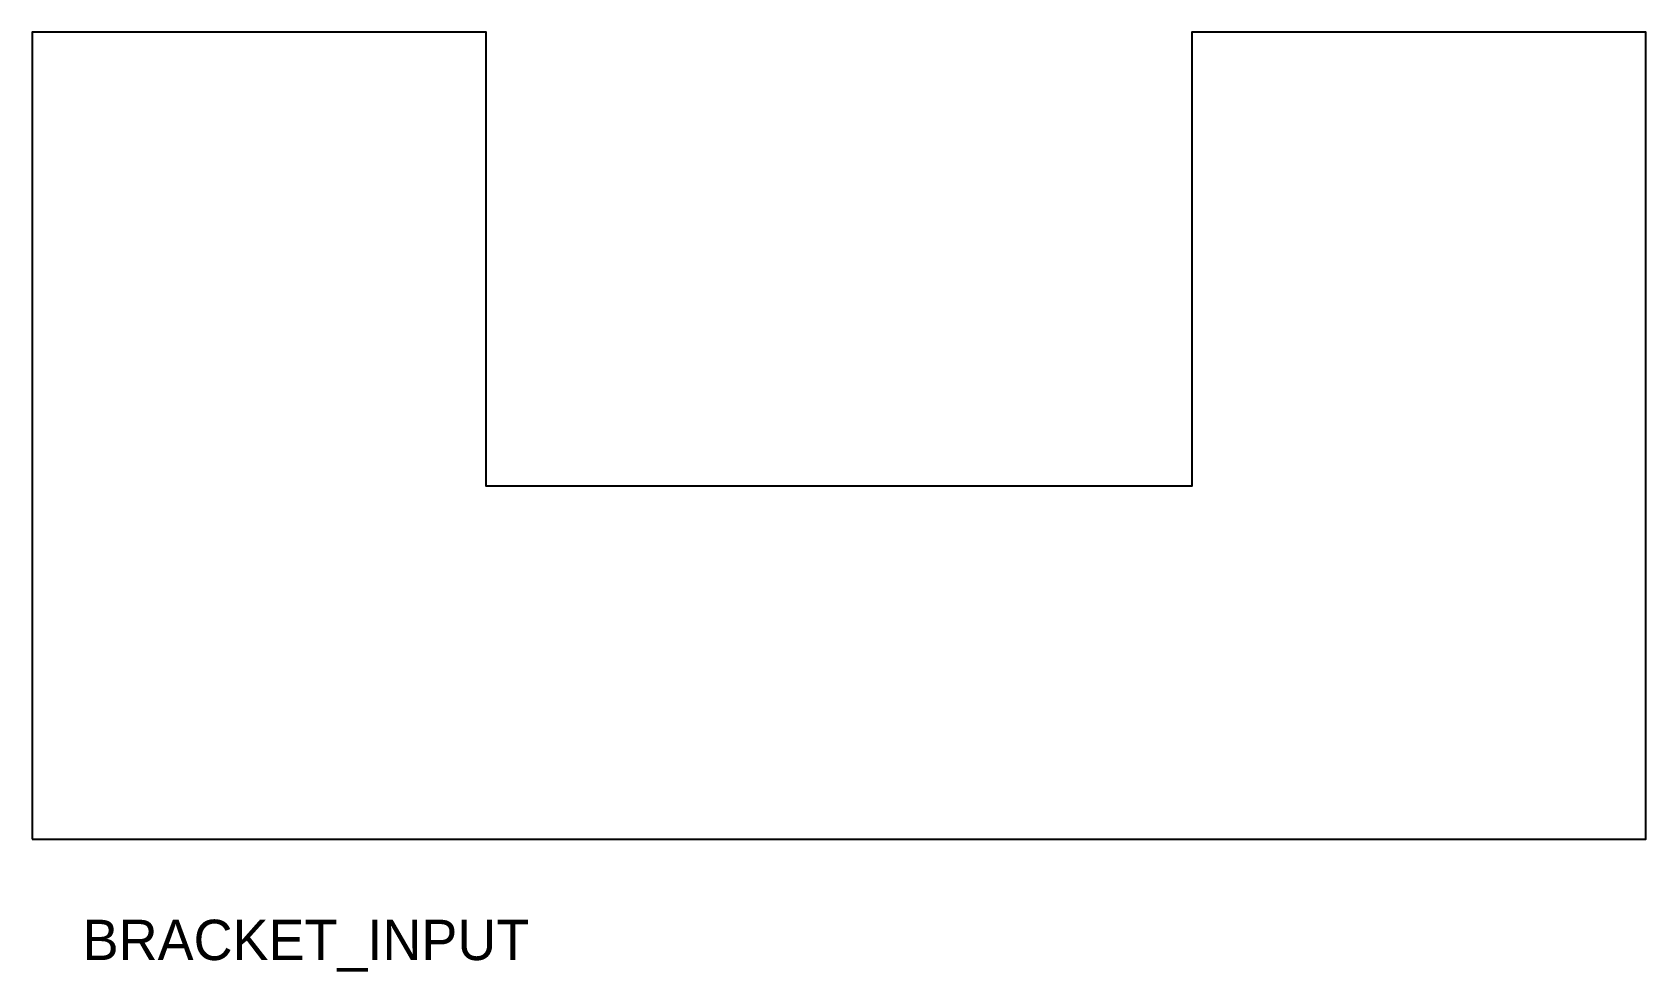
# Model space of a CAD drawing. Header units: metres. Extents: x 0 to 160, y -13 to 80.
import ezdxf

# ---------------------------------------------------------------- set-up
doc = ezdxf.new("R2010")
doc.units = ezdxf.units.M
doc.layers.add('ANNOTATION', color=7, linetype='Continuous')
doc.layers.add('OUTLINE', color=7, linetype='Continuous')

msp = doc.modelspace()

# ---------------------------------------------------------------- linework, layer by layer
at = {"layer": 'OUTLINE'}
msp.add_lwpolyline([(0, 0), (160, 0), (160, 80), (115, 80), (115, 35), (45, 35), (45, 80), (0, 80)], close=True, dxfattribs=at)

# ---------------------------------------------------------------- texts
at = {"layer": 'ANNOTATION'}
msp.add_text('BRACKET_INPUT', height=4, dxfattribs=at).set_placement((5, -12))

doc.saveas('drawing.dxf')
